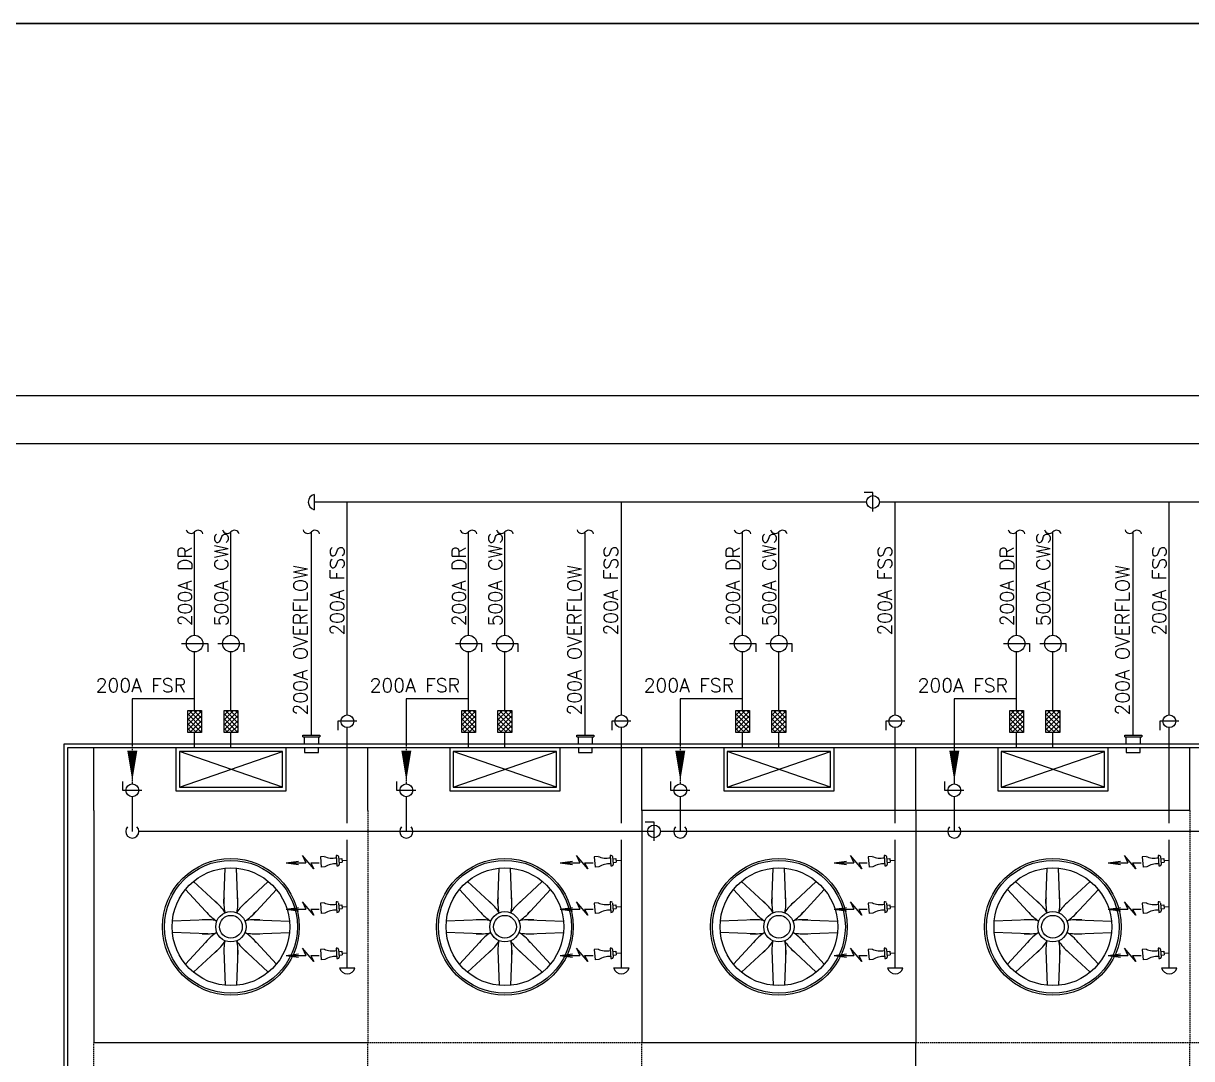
# Model space of a CAD drawing. Header units: millimetres. Extents: x 29 to 762, y -6772 to -6131.
# Drawn here: x 377 to 588.9, y -6318.9 to -6131.2 of the extents above; entities that cross this region are included whole.
import ezdxf
from ezdxf.enums import TextEntityAlignment as Align

# ---------------------------------------------------------------- set-up
doc = ezdxf.new("R2010")
doc.units = ezdxf.units.MM
doc.linetypes.add('HIDDEN', pattern=[0.375, 0.25, -0.125])
for name, color, linetype in [('M-CWTR-EQPM', 22, 'Continuous'), ('M-CWTR-PIPE-ONE-F', 3, 'Continuous'), ('M-CWTR-TEXT', 7, 'Continuous'), ('M-CWTR-VAVE', 2, 'Continuous'), ('M-FSR-PIPE', 110, 'Continuous'), ('M-FSS-PIPE', 210, 'Continuous'), ('M-HVAC-EQPM', 22, 'Continuous'), ('M-HVAC-VALVE-FUTURE', 8, 'Continuous'), ('M-SUMP', 1, 'Continuous'), ('P-WAST', 3, 'Continuous')]:
    doc.layers.add(name, color=color, linetype=linetype)
doc.styles.add('AA-TXT', font='simplex.shx', dxfattribs={"width": 0.8, "bigfont": 'chineset.shx'})

msp = doc.modelspace()

# ---------------------------------------------------------------- hatches: boundary and pattern name
at = {"layer": 'M-CWTR-VAVE'}
h = msp.add_hatch(dxfattribs=at)
h.set_pattern_fill('ANSI37', color=1, scale=5, angle=90, style=0)
h.set_pattern_definition([(315, (53.367, -6003.73165), (0.4419417, 0.4419417), []), (45, (53.367, -6003.73165), (-0.4419417, 0.4419417), [])])
h.paths.add_polyline_path([(409.32, -6255.78), (409.32, -6259.78), (406.82, -6259.78), (406.82, -6255.78)])
h = msp.add_hatch(dxfattribs=at)
h.set_pattern_fill('ANSI37', color=1, scale=5, angle=90, style=0)
h.set_pattern_definition([(315, (59.9501, -6003.73165), (0.4419417, 0.4419417), []), (45, (59.9501, -6003.73165), (-0.4419417, 0.4419417), [])])
h.paths.add_polyline_path([(415.9, -6255.78), (415.9, -6259.78), (413.4, -6259.78), (413.4, -6255.78)])
h = msp.add_hatch(dxfattribs=at)
h.set_pattern_fill('ANSI37', color=1, scale=5, angle=90, style=0)
h.set_pattern_definition([(315, (103.05123, -6003.73165), (0.4419417, 0.4419417), []), (45, (103.05123, -6003.73165), (-0.4419417, 0.4419417), [])])
h.paths.add_polyline_path([(459.01, -6255.78), (459.01, -6259.78), (456.5, -6259.78), (456.5, -6255.78)])
h = msp.add_hatch(dxfattribs=at)
h.set_pattern_fill('ANSI37', color=1, scale=5, angle=90, style=0)
h.set_pattern_definition([(315, (109.6343, -6003.73165), (0.4419417, 0.4419417), []), (45, (109.6343, -6003.73165), (-0.4419417, 0.4419417), [])])
h.paths.add_polyline_path([(465.59, -6255.78), (465.59, -6259.78), (463.08, -6259.78), (463.08, -6255.78)])
at = {"layer": 'M-HVAC-VALVE-FUTURE'}
h = msp.add_hatch(dxfattribs=at)
h.set_pattern_fill('ANSI37', color=256, scale=5, angle=90, style=0)
h.set_pattern_definition([(315, (152.7355, -6003.73165), (0.4419417, 0.4419417), []), (45, (152.7355, -6003.73165), (-0.4419417, 0.4419417), [])])
h.paths.add_polyline_path([(508.69, -6255.78), (508.69, -6259.78), (506.19, -6259.78), (506.19, -6255.78)])
h = msp.add_hatch(dxfattribs=at)
h.set_pattern_fill('ANSI37', color=256, scale=5, angle=90, style=0)
h.set_pattern_definition([(315, (159.3186, -6003.73165), (0.4419417, 0.4419417), []), (45, (159.3186, -6003.73165), (-0.4419417, 0.4419417), [])])
h.paths.add_polyline_path([(515.27, -6255.78), (515.27, -6259.78), (512.77, -6259.78), (512.77, -6255.78)])
h = msp.add_hatch(dxfattribs=at)
h.set_pattern_fill('ANSI37', color=256, scale=5, angle=90, style=0)
h.set_pattern_definition([(315, (202.41976, -6003.73165), (0.4419417, 0.4419417), []), (45, (202.41976, -6003.73165), (-0.4419417, 0.4419417), [])])
h.paths.add_polyline_path([(558.37, -6255.78), (558.37, -6259.78), (555.87, -6259.78), (555.87, -6255.78)])
h = msp.add_hatch(dxfattribs=at)
h.set_pattern_fill('ANSI37', color=256, scale=5, angle=90, style=0)
h.set_pattern_definition([(315, (209.00286, -6003.73165), (0.4419417, 0.4419417), []), (45, (209.00286, -6003.73165), (-0.4419417, 0.4419417), [])])
h.paths.add_polyline_path([(564.96, -6255.78), (564.96, -6259.78), (562.45, -6259.78), (562.45, -6255.78)])

# ---------------------------------------------------------------- linework, layer by layer
at = {"layer": 'DefPoints'}
for points in [[(31.33, -6131.2), (761.73, -6131.2), (761.73, -6700.38), (31.33, -6700.38)], [(31.33, -6131.2), (761.73, -6131.2), (761.73, -6700.38), (31.33, -6700.38)], [(31.33, -6131.2), (761.73, -6131.2), (761.73, -6700.38), (31.33, -6700.38)], [(31.33, -6131.2), (761.73, -6131.2), (761.73, -6700.38), (31.33, -6700.38)], [(31.33, -6131.2), (761.73, -6131.2), (761.73, -6700.38), (31.33, -6700.38)], [(31.33, -6131.2), (761.73, -6131.2), (761.73, -6700.38), (31.33, -6700.38)], [(31.33, -6700.38), (761.73, -6700.38), (761.73, -6131.2), (31.33, -6131.2)]]:
    msp.add_lwpolyline(points, close=True, dxfattribs=at)
at = {"layer": 'M-CWTR-EQPM', "color": 1}
for p, q in [((427.68, -6260.28), (430.8, -6260.28)), ((427.68, -6260.57), (427.68, -6260.28)), ((427.68, -6260.57), (430.8, -6260.57)), ((427.97, -6261.92), (427.97, -6260.57)), ((430.51, -6260.57), (430.51, -6261.92)), ((430.8, -6260.28), (430.8, -6260.57)), ((477.37, -6260.28), (480.48, -6260.28)), ((477.37, -6260.57), (477.37, -6260.28)), ((477.37, -6260.57), (480.48, -6260.57)), ((477.66, -6261.92), (477.66, -6260.57)), ((480.19, -6260.57), (480.19, -6261.92)), ((480.48, -6260.28), (480.48, -6260.57)), ((427.97, -6262.57), (427.97, -6263.4)), ((427.97, -6263.4), (430.51, -6263.4)), ((430.51, -6263.4), (430.51, -6262.57)), ((477.66, -6262.57), (477.66, -6263.4)), ((477.66, -6263.4), (480.19, -6263.4)), ((480.19, -6263.4), (480.19, -6262.57))]:
    msp.add_line(p, q, dxfattribs=at)
at = {"layer": 'M-CWTR-EQPM'}
for p, q in [((424.7, -6283.4), (426.93, -6283.1)), ((424.7, -6283.4), (428.24, -6283.4)), ((424.7, -6283.4), (426.93, -6283.69)), ((427.63, -6282.11), (428.24, -6283.4)), ((429.68, -6284.48), (427.63, -6282.11)), ((429.12, -6283.4), (430.67, -6283.4)), ((429.12, -6283.4), (429.68, -6284.48)), ((431.54, -6282.25), (430.87, -6282.3)), ((430.87, -6282.3), (431, -6284.19)), ((433.94, -6282.08), (433.73, -6282.1)), ((433.73, -6282.1), (433.86, -6283.98)), ((434.18, -6282.29), (434.28, -6283.72)), ((434.21, -6282.68), (434.76, -6282.64)), ((434.25, -6283.34), (434.81, -6283.3)), ((434.76, -6282.64), (434.81, -6283.3)), ((474.38, -6283.4), (476.61, -6283.1)), ((474.38, -6283.4), (477.92, -6283.4)), ((474.38, -6283.4), (476.61, -6283.69)), ((477.31, -6282.11), (477.92, -6283.4)), ((479.37, -6284.48), (477.31, -6282.11)), ((478.8, -6283.4), (480.35, -6283.4)), ((478.8, -6283.4), (479.37, -6284.48)), ((481.23, -6282.25), (480.55, -6282.3)), ((480.55, -6282.3), (480.69, -6284.19)), ((483.62, -6282.08), (483.41, -6282.1)), ((483.41, -6282.1), (483.55, -6283.98)), ((483.86, -6282.29), (483.96, -6283.72)), ((483.89, -6282.68), (484.45, -6282.64)), ((483.94, -6283.34), (484.5, -6283.3)), ((484.45, -6282.64), (484.5, -6283.3)), ((431.68, -6284.14), (431, -6284.19)), ((433.86, -6283.98), (434.07, -6283.97)), ((481.36, -6284.14), (480.69, -6284.19)), ((483.55, -6283.98), (483.75, -6283.97)), ((424.7, -6291.8), (426.93, -6291.51)), ((424.7, -6291.8), (428.24, -6291.8)), ((424.7, -6291.8), (426.93, -6292.09)), ((429.68, -6292.88), (427.63, -6290.51)), ((427.63, -6290.51), (428.24, -6291.8)), ((429.12, -6291.8), (429.68, -6292.88)), ((429.12, -6291.8), (430.67, -6291.8)), ((431.54, -6290.66), (430.87, -6290.71)), ((430.87, -6290.71), (431, -6292.59)), ((433.94, -6290.49), (433.73, -6290.5)), ((433.73, -6290.5), (433.86, -6292.39)), ((434.18, -6290.7), (434.28, -6292.13)), ((434.21, -6291.08), (434.76, -6291.04)), ((434.25, -6291.74), (434.81, -6291.7)), ((434.76, -6291.04), (434.81, -6291.7)), ((474.38, -6291.8), (476.61, -6291.51)), ((474.38, -6291.8), (477.92, -6291.8)), ((474.38, -6291.8), (476.61, -6292.09)), ((479.37, -6292.88), (477.31, -6290.51)), ((477.31, -6290.51), (477.92, -6291.8)), ((478.8, -6291.8), (479.37, -6292.88)), ((478.8, -6291.8), (480.35, -6291.8)), ((481.23, -6290.66), (480.55, -6290.71)), ((480.55, -6290.71), (480.69, -6292.59)), ((483.62, -6290.49), (483.41, -6290.5)), ((483.41, -6290.5), (483.55, -6292.39)), ((483.86, -6290.7), (483.96, -6292.13)), ((483.89, -6291.08), (484.45, -6291.04)), ((483.94, -6291.74), (484.5, -6291.7)), ((484.45, -6291.04), (484.5, -6291.7)), ((431.68, -6292.54), (431, -6292.59)), ((433.86, -6292.39), (434.07, -6292.37)), ((481.36, -6292.54), (480.69, -6292.59)), ((483.55, -6292.39), (483.75, -6292.37)), ((424.7, -6300.2), (426.93, -6299.91)), ((424.7, -6300.2), (428.24, -6300.2)), ((424.7, -6300.2), (426.93, -6300.5)), ((429.68, -6301.28), (427.63, -6298.91)), ((427.63, -6298.91), (428.24, -6300.2)), ((429.12, -6300.2), (429.68, -6301.28)), ((429.12, -6300.2), (430.67, -6300.2)), ((431.54, -6299.06), (430.87, -6299.11)), ((430.87, -6299.11), (431, -6300.99)), ((433.94, -6298.89), (433.73, -6298.9)), ((433.73, -6298.9), (433.86, -6300.79)), ((434.18, -6299.1), (434.28, -6300.53)), ((434.21, -6299.48), (434.76, -6299.44)), ((434.25, -6300.15), (434.81, -6300.11)), ((434.76, -6299.44), (434.81, -6300.11)), ((474.38, -6300.2), (476.61, -6299.91)), ((474.38, -6300.2), (477.92, -6300.2)), ((474.38, -6300.2), (476.61, -6300.5)), ((479.37, -6301.28), (477.31, -6298.91)), ((477.31, -6298.91), (477.92, -6300.2)), ((478.8, -6300.2), (479.37, -6301.28)), ((478.8, -6300.2), (480.35, -6300.2)), ((481.23, -6299.06), (480.55, -6299.11)), ((480.55, -6299.11), (480.69, -6300.99)), ((483.62, -6298.89), (483.41, -6298.9)), ((483.41, -6298.9), (483.55, -6300.79)), ((483.86, -6299.1), (483.96, -6300.53)), ((483.89, -6299.48), (484.45, -6299.44)), ((483.94, -6300.15), (484.5, -6300.11)), ((484.45, -6299.44), (484.5, -6300.11)), ((431.68, -6300.95), (431, -6300.99)), ((433.86, -6300.79), (434.07, -6300.77)), ((481.36, -6300.95), (480.69, -6300.99)), ((483.55, -6300.79), (483.75, -6300.77))]:
    msp.add_line(p, q, dxfattribs=at)
for centre, radius, start, end in [((433.04, -6278.82), 3.74, 246.4471, 281.0522), ((433.95, -6282.31), 0.227, 4.1151, 94.1151), ((482.72, -6278.82), 3.74, 246.4471, 281.0522), ((483.64, -6282.31), 0.227, 4.1151, 94.1151), ((433.65, -6287.32), 3.74, 87.178, 121.7831), ((434.05, -6283.74), 0.227, 274.1151, 4.1151), ((483.33, -6287.32), 3.74, 87.178, 121.7831), ((483.74, -6283.74), 0.227, 274.1151, 4.1151), ((433.04, -6287.23), 3.74, 246.4471, 281.0522), ((433.95, -6290.71), 0.227, 4.1151, 94.1151), ((482.72, -6287.23), 3.74, 246.4471, 281.0522), ((483.64, -6290.71), 0.227, 4.1151, 94.1151), ((433.65, -6295.72), 3.74, 87.178, 121.7831), ((434.05, -6292.14), 0.227, 274.1151, 4.1151), ((483.33, -6295.72), 3.74, 87.178, 121.7831), ((483.74, -6292.14), 0.227, 274.1151, 4.1151), ((433.04, -6295.63), 3.74, 246.4471, 281.0522), ((433.95, -6299.12), 0.227, 4.1151, 94.1151), ((482.72, -6295.63), 3.74, 246.4471, 281.0522), ((483.64, -6299.12), 0.227, 4.1151, 94.1151), ((433.65, -6304.13), 3.74, 87.178, 121.7831), ((434.05, -6300.55), 0.227, 274.1151, 4.1151), ((483.33, -6304.13), 3.74, 87.178, 121.7831), ((483.74, -6300.55), 0.227, 274.1151, 4.1151)]:
    msp.add_arc(centre, radius, start, end, dxfattribs=at)
at = {"layer": 'M-CWTR-PIPE-ONE-F', "color": 1}
for centre, start, end in [((407.42, -6222.79), 196.7031, 316.7031), ((408.72, -6224.01), 16.7031, 136.7031), ((414, -6222.79), 196.7031, 316.7031), ((415.3, -6224.01), 16.7031, 136.7031), ((428.59, -6222.79), 196.7031, 316.7031), ((429.89, -6224.01), 16.7031, 136.7031), ((457.1, -6222.79), 196.7031, 316.7031), ((458.4, -6224.01), 16.7031, 136.7031), ((463.69, -6222.79), 196.7031, 316.7031), ((464.99, -6224.01), 16.7031, 136.7031), ((478.27, -6222.79), 196.7031, 316.7031), ((479.57, -6224.01), 16.7031, 136.7031)]:
    msp.add_arc(centre, 0.892, start, end, dxfattribs=at)
at = {"layer": 'M-CWTR-TEXT', "color": 3, "linetype": 'Continuous'}
for points in [[(396.77, -6268.54, 0, 1.81, 0), (396.77, -6263.1, 0, 0, 0)], [(446.46, -6268.54, 0, 1.81, 0), (446.46, -6263.1, 0, 0, 0)]]:
    msp.add_lwpolyline(points, format="xyseb", dxfattribs=at)
at = {"layer": 'M-CWTR-VAVE'}
for p, q in [((531.08, -6216.28), (529.49, -6216.28)), ((531.08, -6219.69), (531.08, -6216.28)), ((437.47, -6257.74), (434.06, -6257.74)), ((434.06, -6257.74), (434.06, -6259.33)), ((487.15, -6257.74), (483.74, -6257.74)), ((483.74, -6257.74), (483.74, -6259.33)), ((395.07, -6270.27), (395.07, -6268.68)), ((398.48, -6270.27), (395.07, -6270.27)), ((444.75, -6270.27), (444.75, -6268.68)), ((448.16, -6270.27), (444.75, -6270.27)), ((491.38, -6276.02), (489.79, -6276.02)), ((491.38, -6279.43), (491.38, -6276.02)), ((437.15, -6302.5), (434.37, -6302.5)), ((486.84, -6302.5), (484.05, -6302.5))]:
    msp.add_line(p, q, dxfattribs=at)
at = {"layer": 'M-CWTR-VAVE', "color": 1}
for p, q in [((405.7, -6243.66), (410.44, -6243.66)), ((410.44, -6243.66), (410.44, -6245.16)), ((412.28, -6243.66), (417.02, -6243.66)), ((417.02, -6243.66), (417.02, -6245.16)), ((455.38, -6243.66), (460.12, -6243.66)), ((460.12, -6243.66), (460.12, -6245.16)), ((461.97, -6243.66), (466.71, -6243.66)), ((466.71, -6243.66), (466.71, -6245.16)), ((406.82, -6255.78), (409.32, -6255.78)), ((406.82, -6259.78), (406.82, -6255.78)), ((409.32, -6255.78), (409.32, -6259.78)), ((413.4, -6255.78), (415.9, -6255.78)), ((413.4, -6259.78), (413.4, -6255.78)), ((415.9, -6255.78), (415.9, -6259.78)), ((456.5, -6255.78), (459.01, -6255.78)), ((456.5, -6259.78), (456.5, -6255.78)), ((459.01, -6255.78), (459.01, -6259.78)), ((463.08, -6255.78), (465.59, -6255.78)), ((463.08, -6259.78), (463.08, -6255.78)), ((465.59, -6255.78), (465.59, -6259.78)), ((409.32, -6259.78), (406.82, -6259.78)), ((415.9, -6259.78), (413.4, -6259.78)), ((459.01, -6259.78), (456.5, -6259.78)), ((465.59, -6259.78), (463.08, -6259.78))]:
    msp.add_line(p, q, dxfattribs=at)
at = {"layer": 'M-CWTR-VAVE'}
for centre in [(531.08, -6217.99), (435.76, -6257.74), (485.45, -6257.74), (396.77, -6270.27), (446.46, -6270.27), (491.38, -6277.72)]:
    msp.add_circle(centre, 1.16, dxfattribs=at)
at = {"layer": 'M-CWTR-VAVE', "color": 1}
for centre in [(408.07, -6243.66), (414.65, -6243.66), (457.75, -6243.66), (464.34, -6243.66)]:
    msp.add_circle(centre, 1.5, dxfattribs=at)
at = {"layer": 'M-CWTR-VAVE'}
for centre in [(435.76, -6302.09), (485.45, -6302.09)]:
    msp.add_arc(centre, 1.45, 196.4573, 343.5427, dxfattribs=at)
at = {"layer": 'M-FSR-PIPE'}
for p, q in [((396.77, -6253.67), (396.77, -6261.63)), ((408.07, -6253.67), (396.77, -6253.67)), ((446.46, -6253.67), (446.46, -6261.63)), ((457.75, -6253.67), (446.46, -6253.67)), ((396.77, -6271.42), (396.77, -6277.72)), ((446.46, -6271.42), (446.46, -6277.72)), ((491.38, -6277.72), (397.97, -6277.72))]:
    msp.add_line(p, q, dxfattribs=at)
at = {"layer": 'M-FSR-PIPE', "linetype": 'HIDDEN'}
for p, q in [((396.77, -6261.63), (396.77, -6269.11)), ((446.46, -6261.63), (446.46, -6269.11))]:
    msp.add_line(p, q, dxfattribs=at)
at = {"layer": 'M-FSR-PIPE'}
for centre in [(396.77, -6277.72), (446.46, -6277.72)]:
    msp.add_arc(centre, 1.2, 135, 45, dxfattribs=at)
at = {"layer": 'M-FSS-PIPE'}
for p, q in [((429.73, -6216.6), (429.73, -6219.38)), ((529.92, -6217.99), (429.73, -6217.99)), ((435.76, -6256.59), (435.76, -6217.99)), ((485.45, -6256.59), (485.45, -6217.99)), ((435.76, -6276.22), (435.76, -6258.9)), ((485.45, -6276.22), (485.45, -6258.9)), ((435.76, -6302.5), (435.76, -6279.22)), ((485.45, -6302.5), (485.45, -6279.22)), ((434.79, -6282.99), (435.76, -6282.92)), ((484.47, -6282.99), (485.45, -6282.92)), ((434.79, -6291.39), (435.76, -6291.32)), ((484.47, -6291.39), (485.45, -6291.32)), ((434.79, -6299.79), (435.76, -6299.72)), ((484.47, -6299.79), (485.45, -6299.72))]:
    msp.add_line(p, q, dxfattribs=at)
at = {"layer": 'M-FSS-PIPE', "color": 1}
for p, q in [((408.07, -6242.16), (408.07, -6223.4)), ((414.65, -6242.16), (414.65, -6223.4)), ((457.75, -6242.16), (457.75, -6223.4)), ((464.34, -6242.16), (464.34, -6223.4)), ((408.07, -6255.78), (408.07, -6245.16)), ((414.65, -6255.78), (414.65, -6245.16)), ((457.75, -6255.78), (457.75, -6245.16)), ((464.34, -6255.78), (464.34, -6245.16)), ((408.07, -6262.57), (408.07, -6259.78)), ((414.65, -6262.57), (414.65, -6259.78)), ((457.75, -6262.57), (457.75, -6259.78)), ((464.34, -6262.57), (464.34, -6259.78))]:
    msp.add_line(p, q, dxfattribs=at)
at = {"layer": 'M-FSS-PIPE'}
msp.add_arc((430.14, -6217.99), 1.45, 106.4573, 253.5427, dxfattribs=at)
at = {"layer": 'M-HVAC-EQPM'}
for p, q in [((389.81, -6273.95), (389.81, -6316.07)), ((538.86, -6273.95), (489.18, -6273.95)), ((489.18, -6273.95), (489.18, -6316.07)), ((588.55, -6273.95), (538.86, -6273.95)), ((538.86, -6273.95), (538.86, -6316.07)), ((413.37, -6290.8), (413.62, -6284.39)), ((415.93, -6290.8), (415.68, -6284.39)), ((463.05, -6290.8), (463.3, -6284.39)), ((465.62, -6290.8), (465.37, -6284.39)), ((412.58, -6291.12), (407.87, -6286.77)), ((416.73, -6291.12), (421.43, -6286.77)), ((462.26, -6291.12), (457.56, -6286.77)), ((466.41, -6291.12), (471.12, -6286.77)), ((410.76, -6292.94), (406.41, -6288.23)), ((418.54, -6292.94), (422.89, -6288.23)), ((460.45, -6292.94), (456.1, -6288.23)), ((468.23, -6292.94), (472.58, -6288.23)), ((410.44, -6293.73), (404.03, -6293.98)), ((418.87, -6293.73), (425.27, -6293.98)), ((460.12, -6293.73), (453.71, -6293.98)), ((468.55, -6293.73), (474.96, -6293.98)), ((410.44, -6296.3), (404.03, -6296.05)), ((418.87, -6296.3), (425.27, -6296.05)), ((460.12, -6296.3), (453.71, -6296.05)), ((468.55, -6296.3), (474.96, -6296.05)), ((410.76, -6297.09), (406.41, -6301.79)), ((418.54, -6297.09), (422.89, -6301.79)), ((460.45, -6297.09), (456.1, -6301.79)), ((468.23, -6297.09), (472.58, -6301.79)), ((412.58, -6298.9), (407.87, -6303.25)), ((413.37, -6299.23), (413.62, -6305.63)), ((415.93, -6299.23), (415.68, -6305.63)), ((416.73, -6298.9), (421.43, -6303.25)), ((462.26, -6298.9), (457.56, -6303.25)), ((463.05, -6299.23), (463.3, -6305.63)), ((465.62, -6299.23), (465.37, -6305.63)), ((466.41, -6298.9), (471.12, -6303.25)), ((538.86, -6316.07), (489.18, -6316.07)), ((538.86, -6358.19), (538.86, -6316.07))]:
    msp.add_line(p, q, dxfattribs=at)
at = {"layer": 'M-HVAC-EQPM', "color": 252, "linetype": 'HIDDEN'}
msp.add_line((439.49, -6273.95), (439.49, -6316.07), dxfattribs=at)
at = {"layer": 'M-HVAC-EQPM', "linetype": 'HIDDEN'}
for p, q in [((439.49, -6273.95), (439.49, -6316.07)), ((588.55, -6273.95), (588.55, -6316.07)), ((489.18, -6316.07), (389.81, -6316.07)), ((389.81, -6358.19), (389.81, -6316.07)), ((439.49, -6316.07), (389.81, -6316.07)), ((439.49, -6358.19), (439.49, -6316.07)), ((489.18, -6358.19), (489.18, -6316.07)), ((588.55, -6316.07), (538.86, -6316.07)), ((588.55, -6358.19), (588.55, -6316.07)), ((638.23, -6316.07), (588.55, -6316.07))]:
    msp.add_line(p, q, dxfattribs=at)
at = {"layer": 'M-HVAC-EQPM'}
for centre, radius in [((414.65, -6295.01), 12.39), ((414.65, -6295.01), 12.05), ((464.34, -6295.01), 12.39), ((464.34, -6295.01), 12.05), ((414.65, -6295.01), 10.67), ((464.34, -6295.01), 10.67), ((414.65, -6295.01), 2.75), ((414.65, -6295.01), 2.07), ((464.34, -6295.01), 2.75), ((464.34, -6295.01), 2.07)]:
    msp.add_circle(centre, radius, dxfattribs=at)
for centre, start, end in [((421.75, -6290.61), 174.2801, 192.8497), ((407.55, -6290.61), 347.1503, 5.7199), ((471.43, -6290.61), 174.2801, 192.8497), ((457.24, -6290.61), 347.1503, 5.7199), ((406.52, -6296.92), 32.1503, 50.7199), ((422.78, -6296.92), 129.2801, 147.8497), ((456.21, -6296.92), 32.1503, 50.7199), ((472.47, -6296.92), 129.2801, 147.8497), ((410.25, -6302.11), 77.1503, 95.7199), ((416.56, -6286.88), 219.2801, 237.8497), ((419.05, -6302.11), 84.2801, 102.8497), ((412.74, -6286.88), 302.1503, 320.7199), ((459.94, -6302.11), 77.1503, 95.7199), ((466.24, -6286.88), 219.2801, 237.8497), ((468.74, -6302.11), 84.2801, 102.8497), ((462.43, -6286.88), 302.1503, 320.7199), ((410.25, -6287.92), 264.2801, 282.8497), ((416.56, -6303.14), 122.1503, 140.7199), ((419.05, -6287.92), 257.1503, 275.7199), ((412.74, -6303.14), 39.2801, 57.8497), ((459.94, -6287.92), 264.2801, 282.8497), ((466.24, -6303.14), 122.1503, 140.7199), ((468.74, -6287.92), 257.1503, 275.7199), ((462.43, -6303.14), 39.2801, 57.8497), ((406.52, -6293.11), 309.2801, 327.8497), ((421.75, -6299.41), 167.1503, 185.7199), ((422.78, -6293.11), 212.1503, 230.7199), ((407.55, -6299.41), 354.2801, 12.8497), ((456.21, -6293.11), 309.2801, 327.8497), ((471.43, -6299.41), 167.1503, 185.7199), ((472.47, -6293.11), 212.1503, 230.7199), ((457.24, -6299.41), 354.2801, 12.8497)]:
    msp.add_arc(centre, 8.38, start, end, dxfattribs=at)
at = {"layer": 'M-HVAC-VALVE-FUTURE'}
for p, q in [((669.55, -6198.72), (221.13, -6198.72)), ((660.85, -6207.42), (229.83, -6207.42)), ((669.55, -6217.99), (532.24, -6217.99)), ((535.13, -6256.59), (535.13, -6217.99)), ((584.82, -6256.59), (584.82, -6217.99)), ((507.44, -6242.16), (507.44, -6223.4)), ((514.02, -6242.16), (514.02, -6223.4)), ((557.12, -6242.16), (557.12, -6223.4)), ((563.7, -6242.16), (563.7, -6223.4)), ((578.29, -6260.28), (578.29, -6223.4)), ((505.07, -6243.66), (509.81, -6243.66)), ((507.44, -6255.78), (507.44, -6245.16)), ((509.81, -6243.66), (509.81, -6245.16)), ((511.65, -6243.66), (516.39, -6243.66)), ((514.02, -6255.78), (514.02, -6245.16)), ((516.39, -6243.66), (516.39, -6245.16)), ((554.75, -6243.66), (559.49, -6243.66)), ((557.12, -6255.78), (557.12, -6245.16)), ((559.49, -6243.66), (559.49, -6245.16)), ((561.33, -6243.66), (566.08, -6243.66)), ((563.7, -6255.78), (563.7, -6245.16)), ((566.08, -6243.66), (566.08, -6245.16)), ((496.14, -6253.67), (496.14, -6261.63)), ((507.44, -6253.67), (496.14, -6253.67)), ((545.83, -6253.67), (545.83, -6261.63)), ((557.12, -6253.67), (545.83, -6253.67)), ((506.19, -6255.78), (508.69, -6255.78)), ((506.19, -6259.78), (506.19, -6255.78)), ((508.69, -6255.78), (508.69, -6259.78)), ((512.77, -6255.78), (515.27, -6255.78)), ((512.77, -6259.78), (512.77, -6255.78)), ((515.27, -6255.78), (515.27, -6259.78)), ((555.87, -6255.78), (558.37, -6255.78)), ((555.87, -6259.78), (555.87, -6255.78)), ((558.37, -6255.78), (558.37, -6259.78)), ((562.45, -6255.78), (564.96, -6255.78)), ((562.45, -6259.78), (562.45, -6255.78)), ((564.96, -6255.78), (564.96, -6259.78)), ((536.84, -6257.74), (533.43, -6257.74)), ((533.43, -6257.74), (533.43, -6259.33)), ((586.52, -6257.74), (583.11, -6257.74)), ((583.11, -6257.74), (583.11, -6259.33)), ((508.69, -6259.78), (506.19, -6259.78)), ((507.44, -6262.57), (507.44, -6259.78)), ((515.27, -6259.78), (512.77, -6259.78)), ((514.02, -6262.57), (514.02, -6259.78)), ((535.13, -6276.22), (535.13, -6258.9)), ((558.37, -6259.78), (555.87, -6259.78)), ((557.12, -6262.57), (557.12, -6259.78)), ((564.96, -6259.78), (562.45, -6259.78)), ((563.7, -6262.57), (563.7, -6259.78)), ((584.82, -6276.22), (584.82, -6258.9)), ((545.83, -6261.63), (545.83, -6269.11)), ((576.73, -6260.28), (579.85, -6260.28)), ((576.73, -6260.57), (576.73, -6260.28)), ((576.73, -6260.57), (579.85, -6260.57)), ((577.02, -6261.92), (577.02, -6260.57)), ((579.56, -6260.57), (579.56, -6261.92)), ((579.85, -6260.28), (579.85, -6260.57)), ((577.02, -6262.57), (577.02, -6263.4)), ((577.02, -6263.4), (579.56, -6263.4)), ((579.56, -6263.4), (579.56, -6262.57)), ((494.44, -6270.27), (494.44, -6268.68)), ((497.85, -6270.27), (494.44, -6270.27)), ((544.12, -6270.27), (544.12, -6268.68)), ((547.53, -6270.27), (544.12, -6270.27)), ((496.14, -6271.42), (496.14, -6277.72)), ((545.83, -6271.42), (545.83, -6277.72)), ((660.85, -6277.72), (492.54, -6277.72)), ((535.13, -6302.5), (535.13, -6279.22)), ((584.82, -6302.5), (584.82, -6279.22)), ((524.06, -6283.4), (526.3, -6283.1)), ((524.06, -6283.4), (527.61, -6283.4)), ((524.06, -6283.4), (526.3, -6283.69)), ((527, -6282.11), (527.61, -6283.4)), ((529.05, -6284.48), (527, -6282.11)), ((528.49, -6283.4), (530.03, -6283.4)), ((528.49, -6283.4), (529.05, -6284.48)), ((530.91, -6282.25), (530.23, -6282.3)), ((530.23, -6282.3), (530.37, -6284.19)), ((533.3, -6282.08), (533.1, -6282.1)), ((533.1, -6282.1), (533.23, -6283.98)), ((533.55, -6282.29), (533.65, -6283.72)), ((533.57, -6282.68), (534.13, -6282.64)), ((533.62, -6283.34), (534.18, -6283.3)), ((534.13, -6282.64), (534.18, -6283.3)), ((534.16, -6282.99), (535.13, -6282.92)), ((573.75, -6283.4), (575.98, -6283.1)), ((573.75, -6283.4), (577.29, -6283.4)), ((573.75, -6283.4), (575.98, -6283.69)), ((576.68, -6282.11), (577.29, -6283.4)), ((578.73, -6284.48), (576.68, -6282.11)), ((578.17, -6283.4), (579.72, -6283.4)), ((578.17, -6283.4), (578.73, -6284.48)), ((580.6, -6282.25), (579.92, -6282.3)), ((579.92, -6282.3), (580.05, -6284.19)), ((582.99, -6282.08), (582.78, -6282.1)), ((582.78, -6282.1), (582.92, -6283.98)), ((583.23, -6282.29), (583.33, -6283.72)), ((583.26, -6282.68), (583.82, -6282.64)), ((583.31, -6283.34), (583.86, -6283.3)), ((583.82, -6282.64), (583.86, -6283.3)), ((583.84, -6282.99), (584.82, -6282.92)), ((512.74, -6290.8), (512.99, -6284.39)), ((515.3, -6290.8), (515.05, -6284.39)), ((531.05, -6284.14), (530.37, -6284.19)), ((533.23, -6283.98), (533.44, -6283.97)), ((562.42, -6290.8), (562.67, -6284.39)), ((564.99, -6290.8), (564.74, -6284.39)), ((580.73, -6284.14), (580.05, -6284.19)), ((582.92, -6283.98), (583.12, -6283.97)), ((511.95, -6291.12), (507.24, -6286.77)), ((516.1, -6291.12), (520.8, -6286.77)), ((561.63, -6291.12), (556.92, -6286.77)), ((565.78, -6291.12), (570.49, -6286.77)), ((510.13, -6292.94), (505.78, -6288.23)), ((517.91, -6292.94), (522.26, -6288.23)), ((559.82, -6292.94), (555.46, -6288.23)), ((567.59, -6292.94), (571.95, -6288.23)), ((524.06, -6291.8), (526.3, -6291.51)), ((524.06, -6291.8), (527.61, -6291.8)), ((524.06, -6291.8), (526.3, -6292.09)), ((529.05, -6292.88), (527, -6290.51)), ((527, -6290.51), (527.61, -6291.8)), ((528.49, -6291.8), (529.05, -6292.88)), ((528.49, -6291.8), (530.03, -6291.8)), ((530.91, -6290.66), (530.23, -6290.71)), ((530.23, -6290.71), (530.37, -6292.59)), ((533.3, -6290.49), (533.1, -6290.5)), ((533.1, -6290.5), (533.23, -6292.39)), ((533.55, -6290.7), (533.65, -6292.13)), ((533.57, -6291.08), (534.13, -6291.04)), ((533.62, -6291.74), (534.18, -6291.7)), ((534.13, -6291.04), (534.18, -6291.7)), ((534.16, -6291.39), (535.13, -6291.32)), ((573.75, -6291.8), (575.98, -6291.51)), ((573.75, -6291.8), (577.29, -6291.8)), ((573.75, -6291.8), (575.98, -6292.09)), ((578.73, -6292.88), (576.68, -6290.51)), ((576.68, -6290.51), (577.29, -6291.8)), ((578.17, -6291.8), (578.73, -6292.88)), ((578.17, -6291.8), (579.72, -6291.8)), ((580.6, -6290.66), (579.92, -6290.71)), ((579.92, -6290.71), (580.05, -6292.59)), ((582.99, -6290.49), (582.78, -6290.5)), ((582.78, -6290.5), (582.92, -6292.39)), ((583.23, -6290.7), (583.33, -6292.13)), ((583.26, -6291.08), (583.82, -6291.04)), ((583.31, -6291.74), (583.86, -6291.7)), ((583.82, -6291.04), (583.86, -6291.7)), ((583.84, -6291.39), (584.82, -6291.32)), ((509.8, -6293.73), (503.4, -6293.98)), ((518.24, -6293.73), (524.64, -6293.98)), ((531.05, -6292.54), (530.37, -6292.59)), ((533.23, -6292.39), (533.44, -6292.37)), ((559.49, -6293.73), (553.08, -6293.98)), ((567.92, -6293.73), (574.33, -6293.98)), ((580.73, -6292.54), (580.05, -6292.59)), ((582.92, -6292.39), (583.12, -6292.37)), ((509.8, -6296.3), (503.4, -6296.05)), ((518.24, -6296.3), (524.64, -6296.05)), ((559.49, -6296.3), (553.08, -6296.05)), ((567.92, -6296.3), (574.33, -6296.05)), ((510.13, -6297.09), (505.78, -6301.79)), ((517.91, -6297.09), (522.26, -6301.79)), ((559.82, -6297.09), (555.46, -6301.79)), ((567.59, -6297.09), (571.95, -6301.79)), ((511.95, -6298.9), (507.24, -6303.25)), ((512.74, -6299.23), (512.99, -6305.63)), ((515.3, -6299.23), (515.05, -6305.63)), ((516.1, -6298.9), (520.8, -6303.25)), ((524.06, -6300.2), (526.3, -6299.91)), ((524.06, -6300.2), (527.61, -6300.2)), ((524.06, -6300.2), (526.3, -6300.5)), ((529.05, -6301.28), (527, -6298.91)), ((527, -6298.91), (527.61, -6300.2)), ((528.49, -6300.2), (529.05, -6301.28)), ((528.49, -6300.2), (530.03, -6300.2)), ((530.91, -6299.06), (530.23, -6299.11)), ((530.23, -6299.11), (530.37, -6300.99)), ((533.3, -6298.89), (533.1, -6298.9)), ((533.1, -6298.9), (533.23, -6300.79)), ((533.55, -6299.1), (533.65, -6300.53)), ((533.57, -6299.48), (534.13, -6299.44)), ((533.62, -6300.15), (534.18, -6300.11)), ((534.13, -6299.44), (534.18, -6300.11)), ((534.16, -6299.79), (535.13, -6299.72)), ((561.63, -6298.9), (556.92, -6303.25)), ((562.42, -6299.23), (562.67, -6305.63)), ((564.99, -6299.23), (564.74, -6305.63)), ((565.78, -6298.9), (570.49, -6303.25)), ((573.75, -6300.2), (575.98, -6299.91)), ((573.75, -6300.2), (577.29, -6300.2)), ((573.75, -6300.2), (575.98, -6300.5)), ((578.73, -6301.28), (576.68, -6298.91)), ((576.68, -6298.91), (577.29, -6300.2)), ((578.17, -6300.2), (578.73, -6301.28)), ((578.17, -6300.2), (579.72, -6300.2)), ((580.6, -6299.06), (579.92, -6299.11)), ((579.92, -6299.11), (580.05, -6300.99)), ((582.99, -6298.89), (582.78, -6298.9)), ((582.78, -6298.9), (582.92, -6300.79)), ((583.23, -6299.1), (583.33, -6300.53)), ((583.26, -6299.48), (583.82, -6299.44)), ((583.31, -6300.15), (583.86, -6300.11)), ((583.82, -6299.44), (583.86, -6300.11)), ((583.84, -6299.79), (584.82, -6299.72)), ((531.05, -6300.95), (530.37, -6300.99)), ((533.23, -6300.79), (533.44, -6300.77)), ((536.52, -6302.5), (533.74, -6302.5)), ((580.73, -6300.95), (580.05, -6300.99)), ((582.92, -6300.79), (583.12, -6300.77)), ((586.21, -6302.5), (583.42, -6302.5))]:
    msp.add_line(p, q, dxfattribs=at)
at = {"layer": 'M-HVAC-VALVE-FUTURE', "linetype": 'HIDDEN'}
msp.add_line((496.14, -6261.63), (496.14, -6269.11), dxfattribs=at)
at = {"layer": 'M-HVAC-VALVE-FUTURE', "linetype": 'Continuous'}
msp.add_lwpolyline([(496.14, -6268.54, 0, 1.81, 0), (496.14, -6263.1, 0, 0, 0)], format="xyseb", dxfattribs=at)
at = {"layer": 'M-HVAC-VALVE-FUTURE'}
msp.add_lwpolyline([(545.83, -6268.54, 0, 1.81, 0), (545.83, -6263.1, 0, 0, 0)], format="xyseb", dxfattribs=at)
for centre, radius in [((507.44, -6243.66), 1.5), ((514.02, -6243.66), 1.5), ((557.12, -6243.66), 1.5), ((563.7, -6243.66), 1.5), ((535.13, -6257.74), 1.16), ((584.82, -6257.74), 1.16), ((496.14, -6270.27), 1.16), ((545.83, -6270.27), 1.16), ((514.02, -6295.01), 12.39), ((514.02, -6295.01), 12.05), ((563.7, -6295.01), 12.39), ((563.7, -6295.01), 12.05), ((514.02, -6295.01), 10.67), ((563.7, -6295.01), 10.67), ((514.02, -6295.01), 2.75), ((514.02, -6295.01), 2.07), ((563.7, -6295.01), 2.75), ((563.7, -6295.01), 2.07)]:
    msp.add_circle(centre, radius, dxfattribs=at)
for centre, radius, start, end in [((506.79, -6222.79), 0.892, 196.7031, 316.7031), ((508.09, -6224.01), 0.892, 16.7031, 136.7031), ((513.37, -6222.79), 0.892, 196.7031, 316.7031), ((514.67, -6224.01), 0.892, 16.7031, 136.7031), ((556.47, -6222.79), 0.892, 196.7031, 316.7031), ((557.77, -6224.01), 0.892, 16.7031, 136.7031), ((563.06, -6222.79), 0.892, 196.7031, 316.7031), ((564.35, -6224.01), 0.892, 16.7031, 136.7031), ((577.64, -6222.79), 0.892, 196.7031, 316.7031), ((578.94, -6224.01), 0.892, 16.7031, 136.7031), ((496.14, -6277.72), 1.2, 135, 45), ((545.83, -6277.72), 1.2, 135, 45), ((532.41, -6278.82), 3.74, 246.4471, 281.0522), ((533.32, -6282.31), 0.227, 4.1151, 94.1151), ((582.09, -6278.82), 3.74, 246.4471, 281.0522), ((583, -6282.31), 0.227, 4.1151, 94.1151), ((533.02, -6287.32), 3.74, 87.178, 121.7831), ((533.42, -6283.74), 0.227, 274.1151, 4.1151), ((582.7, -6287.32), 3.74, 87.178, 121.7831), ((583.11, -6283.74), 0.227, 274.1151, 4.1151), ((521.12, -6290.61), 8.38, 174.2801, 192.8497), ((506.92, -6290.61), 8.38, 347.1503, 5.7199), ((570.8, -6290.61), 8.38, 174.2801, 192.8497), ((556.61, -6290.61), 8.38, 347.1503, 5.7199), ((505.89, -6296.92), 8.38, 32.1503, 50.7199), ((522.15, -6296.92), 8.38, 129.2801, 147.8497), ((532.41, -6287.23), 3.74, 246.4471, 281.0522), ((533.32, -6290.71), 0.227, 4.1151, 94.1151), ((555.57, -6296.92), 8.38, 32.1503, 50.7199), ((571.83, -6296.92), 8.38, 129.2801, 147.8497), ((582.09, -6287.23), 3.74, 246.4471, 281.0522), ((583, -6290.71), 0.227, 4.1151, 94.1151), ((509.62, -6302.11), 8.38, 77.1503, 95.7199), ((515.93, -6286.88), 8.38, 219.2801, 237.8497), ((518.42, -6302.11), 8.38, 84.2801, 102.8497), ((512.11, -6286.88), 8.38, 302.1503, 320.7199), ((533.02, -6295.72), 3.74, 87.178, 121.7831), ((533.42, -6292.14), 0.227, 274.1151, 4.1151), ((559.31, -6302.11), 8.38, 77.1503, 95.7199), ((565.61, -6286.88), 8.38, 219.2801, 237.8497), ((568.1, -6302.11), 8.38, 84.2801, 102.8497), ((561.8, -6286.88), 8.38, 302.1503, 320.7199), ((582.7, -6295.72), 3.74, 87.178, 121.7831), ((583.11, -6292.14), 0.227, 274.1151, 4.1151), ((509.62, -6287.92), 8.38, 264.2801, 282.8497), ((515.93, -6303.14), 8.38, 122.1503, 140.7199), ((518.42, -6287.92), 8.38, 257.1503, 275.7199), ((512.11, -6303.14), 8.38, 39.2801, 57.8497), ((559.31, -6287.92), 8.38, 264.2801, 282.8497), ((565.61, -6303.14), 8.38, 122.1503, 140.7199), ((568.1, -6287.92), 8.38, 257.1503, 275.7199), ((561.8, -6303.14), 8.38, 39.2801, 57.8497), ((505.89, -6293.11), 8.38, 309.2801, 327.8497), ((521.12, -6299.41), 8.38, 167.1503, 185.7199), ((522.15, -6293.11), 8.38, 212.1503, 230.7199), ((506.92, -6299.41), 8.38, 354.2801, 12.8497), ((555.57, -6293.11), 8.38, 309.2801, 327.8497), ((570.8, -6299.41), 8.38, 167.1503, 185.7199), ((571.83, -6293.11), 8.38, 212.1503, 230.7199), ((556.61, -6299.41), 8.38, 354.2801, 12.8497), ((532.41, -6295.63), 3.74, 246.4471, 281.0522), ((533.32, -6299.12), 0.227, 4.1151, 94.1151), ((582.09, -6295.63), 3.74, 246.4471, 281.0522), ((583, -6299.12), 0.227, 4.1151, 94.1151), ((533.02, -6304.13), 3.74, 87.178, 121.7831), ((533.42, -6300.55), 0.227, 274.1151, 4.1151), ((535.13, -6302.09), 1.45, 196.4573, 343.5427), ((582.7, -6304.13), 3.74, 87.178, 121.7831), ((583.11, -6300.55), 0.227, 274.1151, 4.1151), ((584.82, -6302.09), 1.45, 196.4573, 343.5427)]:
    msp.add_arc(centre, radius, start, end, dxfattribs=at)
at = {"layer": 'M-SUMP'}
for p, q in [((643.7, -6261.92), (384.34, -6261.92)), ((384.34, -6261.92), (384.34, -6370.22)), ((643.05, -6262.57), (384.99, -6262.57)), ((384.99, -6262.57), (384.99, -6369.57)), ((389.81, -6273.95), (389.81, -6262.57)), ((424.01, -6269.68), (405.3, -6263.22)), ((405.3, -6269.68), (424.01, -6263.22)), ((424.01, -6269.68), (405.3, -6263.22)), ((405.3, -6269.68), (424.01, -6263.22)), ((439.49, -6273.95), (439.49, -6262.57)), ((473.69, -6269.68), (454.98, -6263.22)), ((454.98, -6269.68), (473.69, -6263.22)), ((473.69, -6269.68), (454.98, -6263.22)), ((454.98, -6269.68), (473.69, -6263.22)), ((473.69, -6269.68), (454.98, -6263.22)), ((454.98, -6269.68), (473.69, -6263.22)), ((489.18, -6273.95), (489.18, -6262.57)), ((523.38, -6269.68), (504.67, -6263.22)), ((504.67, -6269.68), (523.38, -6263.22)), ((538.86, -6273.95), (538.86, -6262.57)), ((573.06, -6269.68), (554.35, -6263.22)), ((554.35, -6269.68), (573.06, -6263.22)), ((588.55, -6273.95), (588.55, -6262.57))]:
    msp.add_line(p, q, dxfattribs=at)
at = {"layer": 'M-SUMP', "color": 252, "linetype": 'HIDDEN'}
msp.add_line((439.49, -6273.95), (439.49, -6262.57), dxfattribs=at)
at = {"layer": 'M-SUMP'}
for points in [[(424.66, -6262.57), (404.65, -6262.57), (404.65, -6270.34), (424.66, -6270.34)], [(424.66, -6262.57), (404.65, -6262.57), (404.65, -6270.34), (424.66, -6270.34)], [(474.34, -6262.57), (454.33, -6262.57), (454.33, -6270.34), (474.34, -6270.34)], [(474.34, -6262.57), (454.33, -6262.57), (454.33, -6270.34), (474.34, -6270.34)], [(474.34, -6262.57), (454.33, -6262.57), (454.33, -6270.34), (474.34, -6270.34)], [(524.03, -6262.57), (504.01, -6262.57), (504.01, -6270.34), (524.03, -6270.34)], [(573.71, -6262.57), (553.7, -6262.57), (553.7, -6270.34), (573.71, -6270.34)]]:
    msp.add_lwpolyline(points, close=True, dxfattribs=at)
for points in [[(424.01, -6263.22), (405.3, -6263.22), (405.3, -6269.68), (424.01, -6269.68), (424.01, -6263.22)], [(424.01, -6263.22), (405.3, -6263.22), (405.3, -6269.68), (424.01, -6269.68), (424.01, -6263.22)], [(473.69, -6263.22), (454.98, -6263.22), (454.98, -6269.68), (473.69, -6269.68), (473.69, -6263.22)], [(473.69, -6263.22), (454.98, -6263.22), (454.98, -6269.68), (473.69, -6269.68), (473.69, -6263.22)], [(473.69, -6263.22), (454.98, -6263.22), (454.98, -6269.68), (473.69, -6269.68), (473.69, -6263.22)], [(523.38, -6263.22), (504.67, -6263.22), (504.67, -6269.68), (523.38, -6269.68), (523.38, -6263.22)], [(573.06, -6263.22), (554.35, -6263.22), (554.35, -6269.68), (573.06, -6269.68), (573.06, -6263.22)]]:
    msp.add_lwpolyline(points, dxfattribs=at)
at = {"layer": 'P-WAST', "color": 1}
for p, q in [((429.24, -6260.28), (429.24, -6223.4)), ((478.92, -6260.28), (478.92, -6223.4))]:
    msp.add_line(p, q, dxfattribs=at)

# ---------------------------------------------------------------- texts
at = {"layer": 'M-CWTR-TEXT', "color": 1, "style": 'AA-TXT'}
for s, p in [('500A CWS', (414.17, -6240.53)), ('500A CWS', (463.85, -6240.53)), ('200A DR', (407.58, -6240.53)), ('200A DR', (457.27, -6240.53)), ('200A OVERFLOW', (428.52, -6256.7)), ('200A OVERFLOW', (478.2, -6256.7))]:
    msp.add_text(s, height=2.5, rotation=90, dxfattribs=at).set_placement(p)
at = {"layer": 'M-CWTR-TEXT', "style": 'AA-TXT'}
msp.add_text('200A FSS ', height=2.5, rotation=90, dxfattribs=at).set_placement((435.18, -6242.22))
at = {"layer": 'M-CWTR-TEXT', "color": 252, "linetype": 'HIDDEN', "style": 'AA-TXT'}
msp.add_text('200A FSS ', height=2.5, rotation=90, dxfattribs=at).set_placement((484.8, -6242.22))
at = {"layer": 'M-CWTR-TEXT', "linetype": 'HIDDEN', "style": 'AA-TXT'}
for p in [(406.52, -6252.48), (456.2, -6252.48)]:
    msp.add_text('200A FSR', height=2.5, dxfattribs=at).set_placement(p, align=Align.RIGHT)
at = {"layer": 'M-HVAC-VALVE-FUTURE', "style": 'AA-TXT'}
for s, p in [('500A CWS', (513.53, -6240.53)), ('500A CWS', (563.22, -6240.53)), ('200A DR', (506.95, -6240.53)), ('200A FSS ', (534.48, -6242.22)), ('200A DR', (556.63, -6240.53)), ('200A FSS ', (584.24, -6242.22)), ('200A OVERFLOW', (577.57, -6256.7))]:
    msp.add_text(s, height=2.5, rotation=90, dxfattribs=at).set_placement(p)
for p in [(505.89, -6252.48), (555.57, -6252.48)]:
    msp.add_text('200A FSR', height=2.5, dxfattribs=at).set_placement(p, align=Align.RIGHT)

doc.saveas('drawing.dxf')
